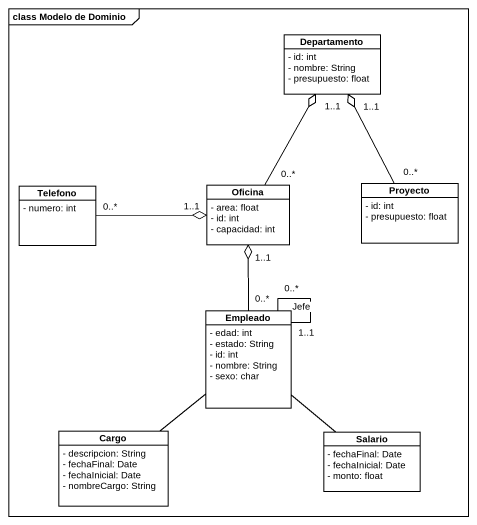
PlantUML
@startuml
mainframe class Modelo de Dominio
hide circle
hide empty members
skinparam classAttributeIconSize 0
class Departamento {
  - id: int
  - nombre: String
  - presupuesto: float
}
class Telefono {
  - numero: int
}
class Oficina {
  - area: float
  - id: int
  - capacidad: int
}
class Proyecto {
  - id: int
  - presupuesto: float
}
class Empleado {
  - edad: int
  - estado: String
  - id: int
  - nombre: String
  - sexo: char
}
class Cargo {
  - descripcion: String
  - fechaFinal: Date
  - fechaInicial: Date
  - nombreCargo: String
}
class Salario {
  - fechaFinal: Date
  - fechaInicial: Date
  - monto: float
}
Telefono "0..*" -right-o "1..1" Oficina
Oficina "0..*" -up-o "1..1" Departamento
Proyecto "0..*" -up-o "1..1" Departamento
Empleado "0..*" -up-o "1..1" Oficina
Empleado "1..1" -- "0..*" Empleado : Jefe
Empleado -- Cargo
Salario -up- Empleado
@enduml
